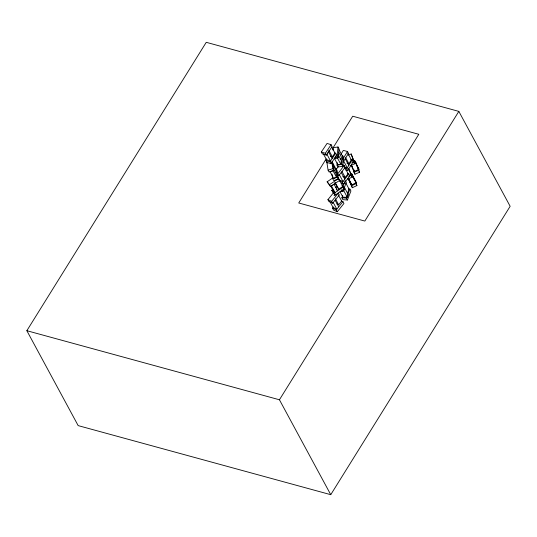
<?xml version="1.0" encoding="UTF-8"?>
<svg xmlns="http://www.w3.org/2000/svg" width="537" height="537" viewBox="0 0 537 537"><rect width="100%" height="100%" fill="white"/><g stroke="black" fill="none" stroke-linecap="round" stroke-linejoin="round"><path stroke-width="0.81" d="M333.021 150.105L333.262 147.675L338.028 146.99L339.042 148.863L338.156 157.771L334.182 158.341M338.156 157.771L337.142 155.898L338.028 146.99M342.767 166.302L341.754 164.429L342.64 155.522L343.653 157.395L342.767 166.302L338.001 166.987L336.988 165.114L337.229 162.684M340.901 164.429L337.296 157.771L334.323 158.2L337.921 164.859L340.901 164.429L341.297 160.422L338.062 154.428M342.962 186.601L345.304 180.6M340.545 191.306L342.801 191.474L346.311 182.473L345.64 181.224M339.988 191.756L342.868 197.086L347.385 197.428L343.781 190.769L344.774 188.239L343.264 188.118M348.406 189.017L349.916 189.131L350.929 191.004L347.412 200.006L342.901 199.663L341.888 197.791L342.76 195.542M347.486 193.119L349.07 189.064L345.828 183.07M347.412 200.006L346.399 198.133L349.916 189.131M347.385 197.428L348.372 194.897L344.244 187.124M340.881 154.421L343.331 150.4L347.479 151.488L348.493 153.36L343.19 162.073M342.586 159.529L347.479 151.488M346.983 163.228L348.929 163.731L351.312 159.818L347.714 153.159M352.091 160.019L353.104 161.892L347.801 170.605L346.788 168.732L352.091 160.019L350.708 159.657M26.85 330.705L206.248 42.316L458.833 111.387L510.15 206.295L330.752 494.684L78.167 425.613L26.85 330.705L279.435 399.776L330.752 494.684M326.167 158.892L298.733 202.986L364.831 221.063L418.806 134.29L352.715 116.214L332.363 148.93M279.435 399.776L458.833 111.387M321.321 152.005L327.06 143.426L331.087 144.701L332.101 146.574L326.355 155.153L322.328 153.877L321.321 152.005L325.341 153.28L326.355 155.153M325.341 153.28L331.087 144.701M334.363 152.803L335.699 153.233L336.712 155.106L330.973 163.684L326.946 162.409L325.932 160.536L326.811 159.22M330.477 156.254L332.363 156.851L334.947 152.991L331.705 146.997M330.973 163.684L329.96 161.812L335.699 153.233M335.947 169.658L338.431 166.457M344.224 165.483L337.76 173.807L338.773 175.68L345.237 167.356L344.224 165.483L341.941 164.53M342.841 176.472L345.217 177.465L348.124 173.72L344.519 167.061M348.835 174.015L349.849 175.888L343.385 184.211L342.371 182.338L348.835 174.015L347.318 173.384M332.672 203.208L331.658 201.335L338.303 193.098L339.317 194.971L332.672 203.208L328.933 201.543L327.926 199.67L334.571 191.427M334.048 195.2L335.068 193.931M334.222 195.213L335.216 193.978M341.425 200.959L342.915 201.63L343.928 203.503L337.283 211.739L333.551 210.074L332.537 208.202L333.558 206.933M336.907 203.986L338.659 204.772L341.653 201.06L338.411 195.065M337.283 211.739L336.269 209.866L342.915 201.63M337.317 176.653L339.76 180.271L330.53 186.574L327.14 181.788L332.41 178.19M330.53 186.574L329.517 184.701L338.746 178.398M341.921 185.171L344.371 188.802L335.142 195.106L331.752 190.32L333.068 189.42M335.706 187.621L337.686 186.265M332.765 192.192L334.081 191.293M334.752 182.741L338.76 189.219L342.915 186.386L339.31 179.727M335.142 195.106L334.128 193.233L343.358 186.93M350.5 174.512L351.795 173.887L356.32 182.694L351.769 184.876L348.526 178.881M348.694 176.384L351.292 175.136L352.306 177.009L347.754 179.19M351.42 176.66L352.722 176.035L356.32 182.694M351.359 185.849L355.91 183.667L356.917 185.54L352.366 187.722L348.077 178.217M348.526 155.106L351.164 153.958L354.95 163.691L350.332 165.698M353.319 161.087L354.635 160.516L359.018 169.383L354.4 171.39L351.158 165.396M351.957 162.677L353.937 161.818L354.95 163.691M354.098 163.302L355.42 162.724L359.018 169.383M353.93 172.357L358.548 170.35L359.562 172.223L354.944 174.23L351.44 165.282M328.087 170.162L332.833 168.665L333.846 170.538L329.1 172.035L328.087 170.162L326.771 161.758L327.442 163.006M335.028 172.364L336.612 171.867L333.014 165.208M336.565 177.351L333.598 178.284L330 171.625L332.967 170.692L336.565 177.351L335.974 173.572L333.094 168.242M332.698 178.693L337.444 177.197L338.458 179.069L333.712 180.566L332.698 178.693L331.98 174.109M335.551 156.126L337.142 155.898M339.934 159.12L342.317 158.777L338.719 152.119M336.988 165.114L341.754 164.429M342.277 190.655L343.781 190.769M341.888 197.791L346.399 198.133M344.566 167.155L347.332 167.88L343.734 161.221M344.714 168.188L346.788 168.732M345.727 170.061L347.801 170.605M325.932 160.536L329.96 161.812M337.249 175.042L338.773 175.68M339.23 179.942L343.029 181.526L339.424 174.867M339.33 181.063L342.371 182.338M341.102 183.258L343.385 184.211M327.926 199.67L331.658 201.335M332.537 208.202L336.269 209.866M343.418 187.635L344.371 188.802M336.216 189.111L337.645 190.857L334.048 184.198L331.45 185.977L335.048 192.635L332.672 189.722L330.873 186.393M327.14 181.788L329.517 184.701M331.752 190.32L334.128 193.233M352.393 158.207L353.829 160.872M352.916 160.409L354.722 163.738M351.816 165.852L352.541 167.182M345.687 157.744L348.929 163.731M345.224 158.771L348.822 165.43M338.968 149.615L342.566 156.274M350.332 173.78L351.775 176.445M349.05 179.398L351.769 184.876M348.412 178.841L352.366 187.722M341.975 171.471L345.217 177.465M341.243 172.531L344.848 179.19M328.765 150.192L332.363 156.851M332.161 158.563L328.557 151.904L326.946 154.32L330.544 160.979L326.516 159.704L323.281 153.71M332.638 162.845L336.243 169.504M338.149 177.942L338.867 179.271M341.787 189.601L342.801 191.474M335.162 182.56L338.76 189.219M335.417 198.777L338.659 204.772M335.101 200.194L338.699 206.852M333.229 202.516L336.833 209.175L333.094 207.504L329.859 201.509M354.95 180.962L352.628 176.035L353.937 179.09M355.608 182.486L356.917 185.54M351.795 173.887L352.722 176.035M355.252 182.144L355.91 183.667M349.03 169.377L352.306 177.009M348.345 168.269L351.292 175.136M359.562 172.223L355.776 162.489L358.548 170.35M354.635 160.516L355.42 162.724M351.164 153.958L353.937 161.818M353.621 169.182L354.4 171.39M353.279 169.511L354.944 174.23M338.458 179.069L337.142 170.665L336.128 168.793L337.444 177.197M332.531 162.134L333.846 170.538M331.759 161.791L332.833 168.665"/></g></svg>
